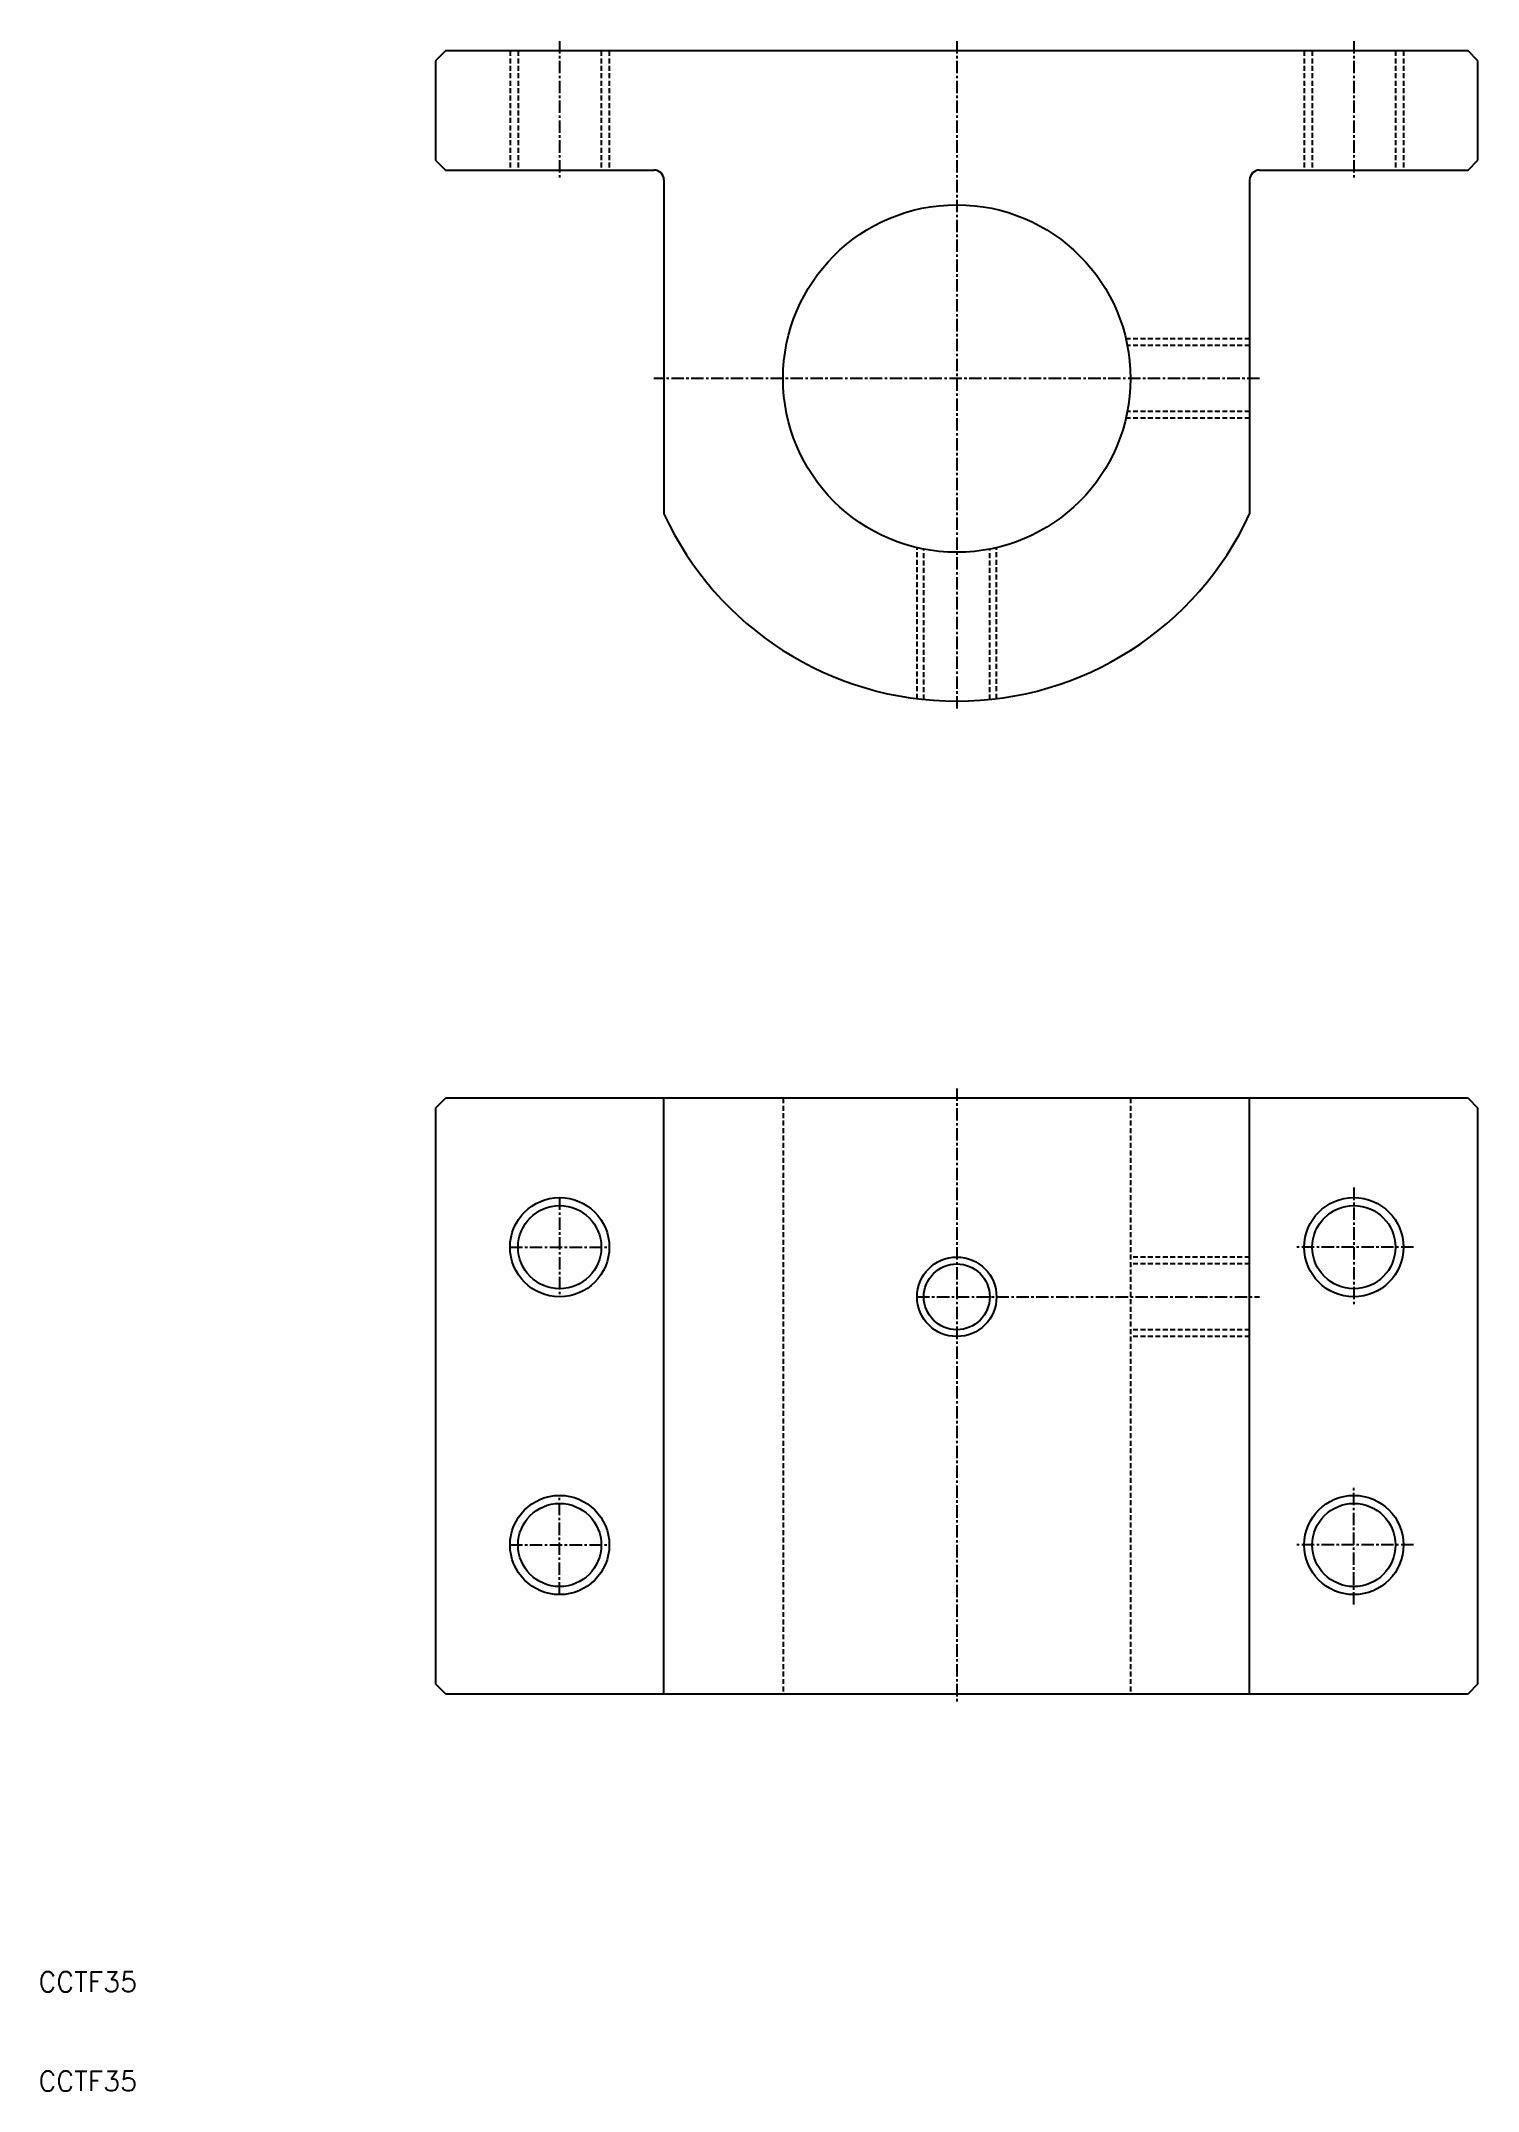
# Model space of a CAD drawing. Extents: x 10 to 155, y 10 to 217.
import ezdxf

# ---------------------------------------------------------------- set-up
doc = ezdxf.new("R2010")
doc.units = 0
doc.linetypes.add('CENTER', pattern=[2, 1.25, -0.25, 0.25, -0.25])
doc.linetypes.add('DASHED', pattern=[0.75, 0.5, -0.25])
doc.layers.get('0').update_dxf_attribs({"linetype": 'CONTINUOUS'})
doc.layers.add('CENTER', color=1, linetype='CENTER')
doc.styles.get("Standard").update_dxf_attribs({"font": 'txt.shx'})

msp = doc.modelspace()

# ---------------------------------------------------------------- linework, layer by layer
at = {"color": 7, "linetype": 'CONTINUOUS'}
for p, q in [((51, 215.5), (50, 214.5)), ((154, 215.5), (51, 215.5)), ((155, 214.5), (154, 215.5)), ((50, 214.5), (50, 204.5)), ((155, 204.5), (155, 214.5)), ((50, 204.5), (51, 203.5)), ((154, 203.5), (155, 204.5)), ((51, 203.5), (72, 203.5)), ((73, 202.5), (73, 168.86)), ((132, 202.5), (132, 168.86)), ((133, 203.5), (154, 203.5)), ((50, 109), (51, 110)), ((154, 110), (51, 110)), ((73, 50), (73, 110)), ((132, 50), (132, 110)), ((154, 110), (155, 109)), ((50, 109), (50, 51)), ((155, 51), (155, 109)), ((51, 50), (50, 51)), ((51, 50), (154, 50)), ((155, 51), (154, 50))]:
    msp.add_line(p, q, dxfattribs=at)
at = {"color": 3, "linetype": 'DASHED'}
for p, q in [((57.5, 215.5), (57.5, 203.5)), ((58.31, 215.5), (58.31, 203.5)), ((66.69, 215.5), (66.69, 203.5)), ((67.5, 215.5), (67.5, 203.5)), ((137.5, 215.5), (137.5, 203.5)), ((138.31, 215.5), (138.31, 203.5)), ((146.69, 215.5), (146.69, 203.5)), ((147.5, 215.5), (147.5, 203.5)), ((132, 186.5), (119.54, 186.5)), ((132, 185.82), (119.68, 185.82)), ((132, 178.5), (119.54, 178.5)), ((132, 179.18), (119.68, 179.18)), ((98.5, 150.25), (98.5, 165.46)), ((99.18, 150.17), (99.18, 165.32)), ((105.82, 150.17), (105.82, 165.32)), ((106.5, 150.25), (106.5, 165.46)), ((85, 110), (85, 50)), ((120, 110), (120, 50)), ((132, 94), (120, 94)), ((132, 93.32), (120, 93.32)), ((132, 86.68), (120, 86.68)), ((132, 86), (120, 86))]:
    msp.add_line(p, q, dxfattribs=at)
at = {"color": 7, "linetype": 'CONTINUOUS'}
for centre, radius in [((102.5, 182.5), 17.5), ((62.5, 95), 4.19), ((142.5, 95), 4.19), ((102.5, 90), 3.32), ((62.5, 65), 4.19), ((142.5, 65), 4.19)]:
    msp.add_circle(centre, radius, dxfattribs=at)
at = {"color": 3, "linetype": 'CONTINUOUS'}
for centre, radius in [((62.5, 95), 5), ((142.5, 95), 5), ((102.5, 90), 4), ((62.5, 65), 5), ((142.5, 65), 5)]:
    msp.add_circle(centre, radius, dxfattribs=at)
at = {"color": 7, "linetype": 'CONTINUOUS'}
for centre, radius, start, end in [((72, 202.5), 1, 0, 90), ((133, 202.5), 1, 90, 180), ((102.5, 182.5), 32.5, 204.8116, 335.1884)]:
    msp.add_arc(centre, radius, start, end, dxfattribs=at)
at = {"layer": 'CENTER', "color": 1, "linetype": 'CENTER'}
for p, q in [((62.5, 216.5), (62.5, 202.5)), ((102.5, 216.5), (102.5, 149)), ((142.5, 216.5), (142.5, 202.5)), ((133, 182.5), (72, 182.5)), ((102.5, 111), (102.5, 49)), ((62.5, 100), (62.5, 90)), ((142.5, 101), (142.5, 89)), ((57.5, 95), (67.5, 95)), ((148.5, 95), (136.5, 95)), ((98.5, 90), (133, 90)), ((142.5, 59), (142.5, 71)), ((62.5, 60), (62.5, 70)), ((57.5, 65), (67.5, 65)), ((148.5, 65), (136.5, 65))]:
    msp.add_line(p, q, dxfattribs=at)

# ---------------------------------------------------------------- texts
at = {"color": 7, "linetype": 'CONTINUOUS'}
for p in [(10, 20), (10, 10)]:
    msp.add_text('CCTF35', height=2, dxfattribs=at).set_placement(p)

doc.saveas('drawing.dxf')
